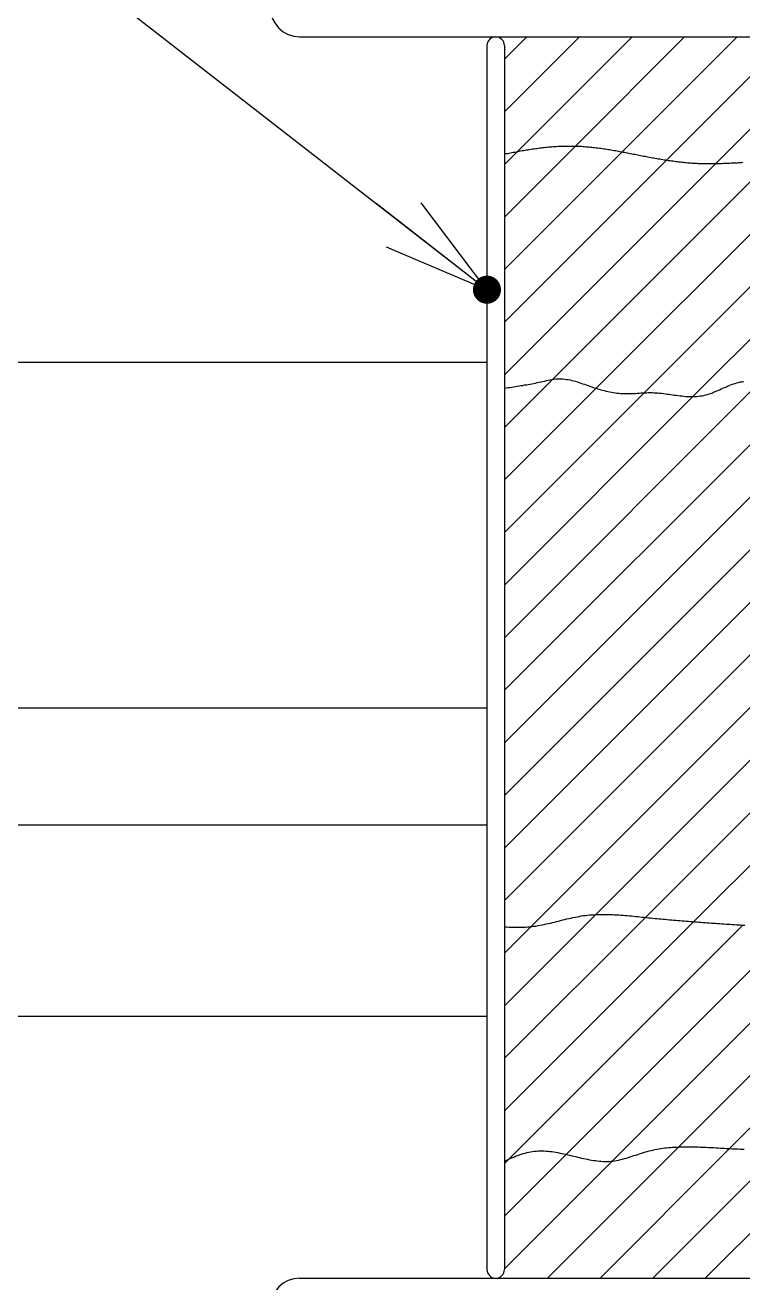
# Model space of a CAD drawing. Extents: x 443 to 1217, y -1921 to -677.
# Drawn here: x 880.52 to 892.46, y -891.02 to -870.1 of the extents above; entities that cross this region are included whole.
import ezdxf

# ---------------------------------------------------------------- set-up
doc = ezdxf.new("R2010")
doc.units = 0
doc.header["$MEASUREMENT"] = 0
doc.layers.get('0').update_dxf_attribs({"linetype": 'CONTINUOUS'})
doc.layers.add('3', color=8, linetype='CONTINUOUS')
doc.layers.add('5', color=7, linetype='CONTINUOUS')

msp = doc.modelspace()

# ---------------------------------------------------------------- linework, layer by layer
at = {"color": 7, "linetype": 'Continuous'}
msp.add_line((888.201, -874.505), (878.378, -866.862), dxfattribs=at)
at = {"color": 8, "linetype": 'Continuous'}
for p, q in [((888.493, -871.547), (889.741, -870.299)), ((888.493, -870.672), (888.866, -870.299)), ((888.709, -872.206), (890.615, -870.299)), ((889.673, -872.116), (891.49, -870.299)), ((890.452, -872.212), (892.365, -870.299)), ((891.19, -872.349), (893.239, -870.299)), ((892.007, -872.406), (894.114, -870.299)), ((888.493, -873.296), (889.673, -872.116)), ((890.018, -876.145), (894.154, -872.009)), ((890.817, -876.22), (894.944, -872.093)), ((888.493, -872.422), (888.709, -872.206)), ((888.493, -874.171), (890.452, -872.212)), ((888.493, -875.046), (891.19, -872.349)), ((889.291, -875.997), (892.957, -872.33)), ((891.629, -876.283), (895.725, -872.186)), ((888.493, -875.92), (892.007, -872.406)), ((888.493, -876.795), (889.291, -875.997)), ((888.493, -882.917), (895.375, -876.035)), ((888.493, -880.293), (892.747, -876.04)), ((888.493, -883.792), (896.241, -876.044)), ((888.493, -882.042), (894.459, -876.077)), ((888.493, -881.168), (893.565, -876.096)), ((888.493, -877.669), (890.018, -876.145)), ((888.493, -884.666), (897.011, -876.148)), ((888.493, -878.544), (890.817, -876.22)), ((888.493, -879.419), (891.629, -876.283)), ((888.935, -885.099), (897.698, -876.336)), ((890.01, -884.898), (898.382, -876.526)), ((890.837, -884.946), (899.157, -876.627)), ((891.64, -885.018), (900.069, -876.589)), ((888.493, -886.416), (890.01, -884.898)), ((888.493, -887.29), (890.837, -884.946)), ((888.493, -888.165), (891.64, -885.018)), ((888.493, -885.541), (888.935, -885.099)), ((888.566, -888.967), (892.459, -885.074)), ((889.519, -888.888), (893.292, -885.115)), ((891.393, -888.763), (895.067, -885.089)), ((892.239, -888.791), (896.056, -884.975)), ((890.282, -889), (894.15, -885.132)), ((888.493, -889.914), (889.519, -888.888)), ((889.21, -890.947), (891.393, -888.763)), ((890.084, -890.947), (892.239, -888.791)), ((890.959, -890.947), (893.109, -888.796)), ((891.834, -890.947), (894.017, -888.764)), ((888.493, -889.039), (888.566, -888.967)), ((888.493, -890.789), (890.282, -889))]:
    msp.add_line(p, q, dxfattribs=at)
at = {"color": 8}
for q in [(886.356, -873.07), (887.106, -873.058), (886.529, -873.8)]:
    msp.add_line((888.201, -874.505), q, dxfattribs=at)
at = {"color": 8, "const_width": 0.234}
msp.add_lwpolyline([(888.185, -874.621, 1), (888.217, -874.39, 1), (888.185, -874.621)], format="xyb", dxfattribs=at)
at = {"layer": '3', "color": 3, "linetype": 'Continuous'}
for p, q in [((885.084, -870.299), (903.881, -870.299)), ((888.201, -870.445), (888.201, -890.801)), ((888.493, -870.445), (888.493, -890.801)), ((885.084, -890.947), (903.881, -890.947))]:
    msp.add_line(p, q, dxfattribs=at)
at = {"layer": '3', "color": 3}
for p, q in [((888.982, -872.16), (889.006, -872.157)), ((889.006, -872.157), (889.031, -872.154)), ((889.031, -872.154), (889.055, -872.151)), ((889.055, -872.151), (889.081, -872.147)), ((889.081, -872.147), (889.106, -872.144)), ((889.106, -872.144), (889.13, -872.141)), ((889.13, -872.141), (889.155, -872.139)), ((889.155, -872.139), (889.18, -872.135)), ((889.18, -872.135), (889.204, -872.133)), ((889.204, -872.133), (889.229, -872.131)), ((889.229, -872.131), (889.254, -872.129)), ((889.254, -872.129), (889.279, -872.127)), ((889.279, -872.127), (889.304, -872.125)), ((889.304, -872.125), (889.328, -872.123)), ((889.328, -872.123), (889.353, -872.121)), ((889.353, -872.121), (889.378, -872.12)), ((889.378, -872.12), (889.403, -872.119)), ((889.403, -872.119), (889.428, -872.118)), ((889.428, -872.118), (889.452, -872.117)), ((889.452, -872.117), (889.477, -872.116)), ((889.477, -872.116), (889.502, -872.116)), ((889.502, -872.116), (889.527, -872.115)), ((889.527, -872.115), (889.552, -872.115)), ((889.552, -872.115), (889.576, -872.115)), ((889.576, -872.115), (889.601, -872.115)), ((889.601, -872.115), (889.627, -872.115)), ((889.627, -872.115), (889.652, -872.116)), ((889.652, -872.116), (889.677, -872.116)), ((889.677, -872.116), (889.701, -872.117)), ((889.701, -872.117), (889.726, -872.118)), ((889.726, -872.118), (889.751, -872.119)), ((889.751, -872.119), (889.776, -872.12)), ((889.776, -872.12), (889.8, -872.121)), ((889.8, -872.121), (889.825, -872.123)), ((889.825, -872.123), (889.85, -872.126)), ((889.85, -872.126), (889.874, -872.127)), ((889.874, -872.127), (889.899, -872.129)), ((889.899, -872.129), (889.924, -872.132)), ((889.924, -872.132), (889.948, -872.134)), ((889.948, -872.134), (889.973, -872.137)), ((889.973, -872.137), (889.998, -872.14)), ((889.998, -872.14), (890.022, -872.143)), ((890.022, -872.143), (890.047, -872.146)), ((890.047, -872.146), (890.071, -872.15)), ((890.071, -872.15), (890.096, -872.153)), ((890.096, -872.153), (890.12, -872.156)), ((890.12, -872.156), (890.145, -872.159)), ((888.493, -872.248), (888.517, -872.242)), ((888.517, -872.242), (888.542, -872.238)), ((888.542, -872.238), (888.566, -872.234)), ((888.566, -872.234), (888.591, -872.228)), ((888.591, -872.228), (888.615, -872.224)), ((888.615, -872.224), (888.639, -872.219)), ((888.639, -872.219), (888.664, -872.215)), ((888.664, -872.215), (888.688, -872.21)), ((888.688, -872.21), (888.712, -872.205)), ((888.712, -872.205), (888.737, -872.201)), ((888.737, -872.201), (888.761, -872.196)), ((888.761, -872.196), (888.786, -872.192)), ((888.786, -872.192), (888.81, -872.188)), ((888.81, -872.188), (888.835, -872.183)), ((888.835, -872.183), (888.859, -872.18)), ((888.859, -872.18), (888.884, -872.176)), ((888.884, -872.176), (888.908, -872.171)), ((888.908, -872.171), (888.933, -872.168)), ((888.933, -872.168), (888.957, -872.164)), ((888.957, -872.164), (888.982, -872.16)), ((890.145, -872.159), (890.169, -872.164)), ((890.169, -872.164), (890.194, -872.167)), ((890.194, -872.167), (890.219, -872.171)), ((890.219, -872.171), (890.243, -872.175)), ((890.243, -872.175), (890.267, -872.179)), ((890.267, -872.179), (890.292, -872.183)), ((890.292, -872.183), (890.316, -872.188)), ((890.316, -872.188), (890.341, -872.192)), ((890.341, -872.192), (890.365, -872.196)), ((890.365, -872.196), (890.39, -872.201)), ((890.39, -872.201), (890.414, -872.205)), ((890.414, -872.205), (890.44, -872.21)), ((890.44, -872.21), (890.463, -872.215)), ((890.463, -872.215), (890.489, -872.219)), ((890.489, -872.219), (890.513, -872.224)), ((890.513, -872.224), (890.538, -872.229)), ((890.538, -872.229), (890.562, -872.234)), ((890.562, -872.234), (890.586, -872.238)), ((890.586, -872.238), (890.611, -872.243)), ((890.611, -872.243), (890.635, -872.248)), ((890.635, -872.248), (890.66, -872.252)), ((890.66, -872.252), (890.684, -872.257)), ((890.684, -872.257), (890.709, -872.262)), ((890.709, -872.262), (890.733, -872.267)), ((890.733, -872.267), (890.758, -872.272)), ((890.758, -872.272), (890.782, -872.276)), ((890.782, -872.276), (890.807, -872.281)), ((890.807, -872.281), (890.831, -872.286)), ((890.831, -872.286), (890.855, -872.29)), ((890.855, -872.29), (890.88, -872.295)), ((890.88, -872.295), (890.904, -872.3)), ((890.904, -872.3), (890.929, -872.304)), ((890.929, -872.304), (890.953, -872.309)), ((890.953, -872.309), (890.978, -872.313)), ((890.978, -872.313), (891.002, -872.317)), ((891.002, -872.317), (891.027, -872.322)), ((891.027, -872.322), (891.051, -872.326)), ((891.051, -872.326), (891.076, -872.33)), ((891.076, -872.33), (891.1, -872.335)), ((891.1, -872.335), (891.125, -872.338)), ((891.125, -872.338), (891.149, -872.342)), ((891.149, -872.342), (891.174, -872.347)), ((891.174, -872.347), (891.198, -872.35)), ((891.198, -872.35), (891.223, -872.354)), ((891.223, -872.354), (891.247, -872.358)), ((891.247, -872.358), (891.272, -872.361)), ((891.272, -872.361), (891.297, -872.364)), ((891.297, -872.364), (891.321, -872.368)), ((891.321, -872.368), (891.346, -872.371)), ((891.346, -872.371), (891.37, -872.374)), ((891.37, -872.374), (891.395, -872.377)), ((891.395, -872.377), (891.419, -872.38)), ((891.419, -872.38), (891.444, -872.383)), ((891.444, -872.383), (891.469, -872.385)), ((891.469, -872.385), (891.493, -872.388)), ((891.493, -872.388), (891.518, -872.39)), ((891.518, -872.39), (891.542, -872.393)), ((891.542, -872.393), (891.567, -872.395)), ((891.567, -872.395), (891.593, -872.396)), ((891.593, -872.396), (891.617, -872.398)), ((891.617, -872.398), (891.642, -872.399)), ((891.642, -872.399), (891.667, -872.401)), ((891.667, -872.401), (891.691, -872.402)), ((891.691, -872.402), (891.716, -872.404)), ((891.716, -872.404), (891.741, -872.405)), ((891.741, -872.405), (891.765, -872.405)), ((891.765, -872.405), (891.79, -872.406)), ((891.79, -872.406), (891.815, -872.406)), ((891.815, -872.406), (891.84, -872.407)), ((891.84, -872.407), (891.864, -872.407)), ((891.864, -872.407), (891.889, -872.407)), ((891.889, -872.407), (891.914, -872.407)), ((891.914, -872.407), (891.939, -872.407)), ((891.939, -872.407), (891.963, -872.407)), ((891.963, -872.407), (891.988, -872.407)), ((891.988, -872.407), (892.013, -872.406)), ((892.013, -872.406), (892.038, -872.406)), ((892.038, -872.406), (892.063, -872.405)), ((892.063, -872.405), (892.087, -872.405)), ((892.087, -872.405), (892.112, -872.404)), ((892.112, -872.404), (892.137, -872.402)), ((892.137, -872.402), (892.163, -872.401)), ((892.163, -872.401), (892.188, -872.401)), ((892.188, -872.401), (892.212, -872.4)), ((892.212, -872.4), (892.237, -872.399)), ((892.237, -872.399), (892.262, -872.397)), ((892.262, -872.397), (892.287, -872.396)), ((892.287, -872.396), (892.312, -872.395)), ((892.312, -872.395), (892.337, -872.394)), ((892.337, -872.394), (892.362, -872.393)), ((892.362, -872.393), (892.387, -872.39)), ((892.387, -872.39), (892.412, -872.389)), ((892.412, -872.389), (892.436, -872.387)), ((892.436, -872.387), (892.461, -872.386)), ((888.554, -876.134), (888.585, -876.13)), ((888.585, -876.13), (888.614, -876.124)), ((888.614, -876.124), (888.645, -876.12)), ((888.645, -876.12), (888.675, -876.115)), ((888.675, -876.115), (888.706, -876.11)), ((888.706, -876.11), (888.736, -876.106)), ((888.736, -876.106), (888.767, -876.1)), ((888.767, -876.1), (888.796, -876.096)), ((888.796, -876.096), (888.827, -876.09)), ((888.827, -876.09), (888.857, -876.085)), ((888.857, -876.085), (888.888, -876.079)), ((888.888, -876.079), (888.918, -876.074)), ((888.918, -876.074), (888.949, -876.069)), ((888.949, -876.069), (888.979, -876.063)), ((888.979, -876.063), (889.009, -876.057)), ((889.009, -876.057), (889.039, -876.051)), ((889.039, -876.051), (889.07, -876.045)), ((889.07, -876.045), (889.1, -876.038)), ((889.1, -876.038), (889.131, -876.032)), ((889.131, -876.032), (889.161, -876.024)), ((889.161, -876.024), (889.191, -876.017)), ((889.191, -876.017), (889.221, -876.011)), ((889.221, -876.011), (889.252, -876.004)), ((889.252, -876.004), (889.282, -875.999)), ((889.282, -875.999), (889.313, -875.993)), ((889.313, -875.993), (889.342, -875.99)), ((889.342, -875.99), (889.373, -875.988)), ((889.373, -875.988), (889.403, -875.987)), ((889.403, -875.987), (889.433, -875.987)), ((889.433, -875.987), (889.463, -875.989)), ((889.463, -875.989), (889.494, -875.991)), ((889.494, -875.991), (889.523, -875.996)), ((889.523, -875.996), (889.553, -876.001)), ((889.553, -876.001), (889.583, -876.006)), ((889.583, -876.006), (889.613, -876.013)), ((889.613, -876.013), (889.643, -876.021)), ((889.643, -876.021), (889.673, -876.029)), ((889.673, -876.029), (889.703, -876.038)), ((889.703, -876.038), (889.733, -876.048)), ((889.733, -876.048), (889.763, -876.058)), ((889.763, -876.058), (889.792, -876.068)), ((889.792, -876.068), (889.823, -876.077)), ((889.823, -876.077), (889.852, -876.088)), ((889.852, -876.088), (889.883, -876.099)), ((889.883, -876.099), (889.912, -876.109)), ((889.912, -876.109), (889.943, -876.12)), ((889.943, -876.12), (889.972, -876.13)), ((889.972, -876.13), (890.002, -876.141)), ((892.128, -876.143), (892.156, -876.131)), ((892.156, -876.131), (892.184, -876.118)), ((892.184, -876.118), (892.214, -876.106)), ((892.214, -876.106), (892.242, -876.094)), ((892.242, -876.094), (892.272, -876.083)), ((892.272, -876.083), (892.301, -876.073)), ((892.301, -876.073), (892.329, -876.063)), ((892.329, -876.063), (892.359, -876.054)), ((892.359, -876.054), (892.388, -876.047)), ((892.388, -876.047), (892.418, -876.04)), ((892.418, -876.04), (892.448, -876.036)), ((892.448, -876.036), (892.477, -876.033)), ((888.493, -876.143), (888.524, -876.138)), ((888.524, -876.138), (888.554, -876.134)), ((890.002, -876.141), (890.032, -876.149)), ((890.032, -876.149), (890.062, -876.159)), ((890.062, -876.159), (890.093, -876.168)), ((890.093, -876.168), (890.122, -876.176)), ((890.122, -876.176), (890.153, -876.184)), ((890.153, -876.184), (890.183, -876.192)), ((890.183, -876.192), (890.213, -876.198)), ((890.213, -876.198), (890.243, -876.205)), ((890.243, -876.205), (890.274, -876.21)), ((890.274, -876.21), (890.304, -876.216)), ((890.304, -876.216), (890.334, -876.22)), ((890.334, -876.22), (890.364, -876.224)), ((890.364, -876.224), (890.395, -876.228)), ((890.395, -876.228), (890.425, -876.23)), ((890.425, -876.23), (890.456, -876.232)), ((890.456, -876.232), (890.486, -876.233)), ((890.486, -876.233), (890.517, -876.233)), ((890.517, -876.233), (890.547, -876.233)), ((890.547, -876.233), (890.578, -876.233)), ((890.578, -876.233), (890.608, -876.231)), ((890.608, -876.231), (890.639, -876.23)), ((890.639, -876.23), (890.671, -876.229)), ((890.671, -876.229), (890.701, -876.227)), ((890.701, -876.227), (890.732, -876.224)), ((890.732, -876.224), (890.762, -876.222)), ((890.762, -876.222), (890.794, -876.221)), ((890.794, -876.221), (890.824, -876.219)), ((890.824, -876.219), (890.855, -876.218)), ((890.855, -876.218), (890.886, -876.217)), ((890.886, -876.217), (890.917, -876.217)), ((890.917, -876.217), (890.948, -876.217)), ((890.948, -876.217), (890.98, -876.218)), ((890.98, -876.218), (891.011, -876.22)), ((891.011, -876.22), (891.042, -876.222)), ((891.042, -876.222), (891.073, -876.226)), ((891.073, -876.226), (891.104, -876.228)), ((891.104, -876.228), (891.136, -876.232)), ((891.136, -876.232), (891.166, -876.235)), ((891.166, -876.235), (891.198, -876.24)), ((891.198, -876.24), (891.23, -876.244)), ((891.23, -876.244), (891.26, -876.248)), ((891.26, -876.248), (891.292, -876.253)), ((891.292, -876.253), (891.323, -876.257)), ((891.323, -876.257), (891.354, -876.261)), ((891.354, -876.261), (891.385, -876.266)), ((891.385, -876.266), (891.416, -876.269)), ((891.416, -876.269), (891.448, -876.272)), ((891.448, -876.272), (891.478, -876.276)), ((891.478, -876.276), (891.509, -876.279)), ((891.509, -876.279), (891.539, -876.281)), ((891.539, -876.281), (891.57, -876.282)), ((891.57, -876.282), (891.6, -876.283)), ((891.6, -876.283), (891.631, -876.283)), ((891.631, -876.283), (891.661, -876.282)), ((891.661, -876.282), (891.691, -876.28)), ((891.691, -876.28), (891.721, -876.278)), ((891.721, -876.278), (891.751, -876.273)), ((891.751, -876.273), (891.78, -876.269)), ((891.78, -876.269), (891.811, -876.264)), ((891.811, -876.264), (891.839, -876.256)), ((891.839, -876.256), (891.868, -876.247)), ((891.868, -876.247), (891.898, -876.239)), ((891.898, -876.239), (891.927, -876.229)), ((891.927, -876.229), (891.955, -876.218)), ((891.955, -876.218), (891.984, -876.206)), ((891.984, -876.206), (892.013, -876.194)), ((892.013, -876.194), (892.042, -876.181)), ((892.042, -876.181), (892.07, -876.169)), ((892.07, -876.169), (892.099, -876.156)), ((892.099, -876.156), (892.128, -876.143)), ((889.768, -884.922), (889.803, -884.917)), ((889.803, -884.917), (889.838, -884.913)), ((889.838, -884.913), (889.872, -884.909)), ((889.872, -884.909), (889.907, -884.905)), ((889.907, -884.905), (889.941, -884.903)), ((889.941, -884.903), (889.976, -884.901)), ((889.976, -884.901), (890.011, -884.898)), ((890.011, -884.898), (890.045, -884.897)), ((890.045, -884.897), (890.08, -884.896)), ((890.08, -884.896), (890.115, -884.895)), ((890.115, -884.895), (890.15, -884.895)), ((890.15, -884.895), (890.184, -884.896)), ((890.184, -884.896), (890.22, -884.896)), ((890.22, -884.896), (890.255, -884.897)), ((890.255, -884.897), (890.29, -884.899)), ((890.29, -884.899), (890.325, -884.901)), ((890.325, -884.901), (890.36, -884.903)), ((890.36, -884.903), (890.395, -884.905)), ((890.395, -884.905), (890.431, -884.907)), ((890.431, -884.907), (890.466, -884.91)), ((890.466, -884.91), (890.501, -884.913)), ((890.501, -884.913), (890.535, -884.916)), ((890.535, -884.916), (890.57, -884.919)), ((890.57, -884.919), (890.606, -884.922)), ((888.493, -885.103), (888.528, -885.104)), ((888.528, -885.104), (888.563, -885.107)), ((888.563, -885.107), (888.599, -885.108)), ((888.599, -885.108), (888.634, -885.109)), ((888.634, -885.109), (888.669, -885.109)), ((888.669, -885.109), (888.703, -885.11)), ((888.703, -885.11), (888.738, -885.11)), ((888.738, -885.11), (888.773, -885.11)), ((888.773, -885.11), (888.808, -885.109)), ((888.808, -885.109), (888.843, -885.107)), ((888.843, -885.107), (888.878, -885.104)), ((888.878, -885.104), (888.913, -885.102)), ((888.913, -885.102), (888.948, -885.098)), ((888.948, -885.098), (888.981, -885.093)), ((888.981, -885.093), (889.016, -885.089)), ((889.016, -885.089), (889.051, -885.083)), ((889.051, -885.083), (889.085, -885.077)), ((889.085, -885.077), (889.12, -885.071)), ((889.12, -885.071), (889.154, -885.063)), ((889.154, -885.063), (889.187, -885.055)), ((889.187, -885.055), (889.222, -885.048)), ((889.222, -885.048), (889.256, -885.04)), ((889.256, -885.04), (889.29, -885.031)), ((889.29, -885.031), (889.325, -885.024)), ((889.325, -885.024), (889.358, -885.015)), ((889.358, -885.015), (889.392, -885.006)), ((889.392, -885.006), (889.427, -884.998)), ((889.427, -884.998), (889.461, -884.989)), ((889.461, -884.989), (889.495, -884.98)), ((889.495, -884.98), (889.528, -884.972)), ((889.528, -884.972), (889.563, -884.964)), ((889.563, -884.964), (889.597, -884.956)), ((889.597, -884.956), (889.632, -884.948)), ((889.632, -884.948), (889.666, -884.941)), ((889.666, -884.941), (889.7, -884.934)), ((889.7, -884.934), (889.734, -884.929)), ((889.734, -884.929), (889.768, -884.922)), ((890.606, -884.922), (890.641, -884.926)), ((890.641, -884.926), (890.676, -884.929)), ((890.676, -884.929), (890.711, -884.933)), ((890.711, -884.933), (890.747, -884.937)), ((890.747, -884.937), (890.782, -884.94)), ((890.782, -884.94), (890.817, -884.944)), ((890.817, -884.944), (890.851, -884.947)), ((890.851, -884.947), (890.887, -884.951)), ((890.887, -884.951), (890.922, -884.954)), ((890.922, -884.954), (890.957, -884.957)), ((890.957, -884.957), (890.992, -884.962)), ((890.992, -884.962), (891.027, -884.965)), ((891.027, -884.965), (891.062, -884.968)), ((891.062, -884.968), (891.097, -884.971)), ((891.097, -884.971), (891.133, -884.975)), ((891.133, -884.975), (891.168, -884.978)), ((891.168, -884.978), (891.202, -884.981)), ((891.202, -884.981), (891.237, -884.984)), ((891.237, -884.984), (891.272, -884.987)), ((891.272, -884.987), (891.307, -884.99)), ((891.307, -884.99), (891.342, -884.993)), ((891.342, -884.993), (891.377, -884.996)), ((891.377, -884.996), (891.412, -885)), ((891.412, -885), (891.447, -885.002)), ((891.447, -885.002), (891.481, -885.005)), ((891.481, -885.005), (891.516, -885.008)), ((891.516, -885.008), (891.551, -885.011)), ((891.551, -885.011), (891.586, -885.014)), ((891.586, -885.014), (891.621, -885.016)), ((891.621, -885.016), (891.656, -885.019)), ((891.656, -885.019), (891.691, -885.022)), ((891.691, -885.022), (891.726, -885.025)), ((891.726, -885.025), (891.76, -885.027)), ((891.76, -885.027), (891.795, -885.03)), ((891.795, -885.03), (891.83, -885.032)), ((891.83, -885.032), (891.865, -885.035)), ((891.865, -885.035), (891.9, -885.038)), ((891.9, -885.038), (891.935, -885.04)), ((891.935, -885.04), (891.97, -885.042)), ((891.97, -885.042), (892.005, -885.044)), ((892.005, -885.044), (892.039, -885.048)), ((892.039, -885.048), (892.074, -885.05)), ((892.074, -885.05), (892.108, -885.052)), ((892.108, -885.052), (892.143, -885.054)), ((892.143, -885.054), (892.178, -885.056)), ((892.178, -885.056), (892.213, -885.059)), ((892.213, -885.059), (892.248, -885.061)), ((892.248, -885.061), (892.282, -885.063)), ((892.282, -885.063), (892.317, -885.065)), ((892.317, -885.065), (892.352, -885.067)), ((892.352, -885.067), (892.387, -885.069)), ((892.387, -885.069), (892.422, -885.072)), ((892.422, -885.072), (892.457, -885.074)), ((892.457, -885.074), (892.492, -885.076)), ((888.74, -888.896), (888.771, -888.886)), ((888.771, -888.886), (888.803, -888.875)), ((888.803, -888.875), (888.834, -888.866)), ((888.834, -888.866), (888.865, -888.858)), ((888.865, -888.858), (888.896, -888.85)), ((888.896, -888.85), (888.928, -888.844)), ((888.928, -888.844), (888.96, -888.839)), ((888.96, -888.839), (888.991, -888.835)), ((888.991, -888.835), (889.024, -888.832)), ((889.024, -888.832), (889.055, -888.829)), ((889.055, -888.829), (889.088, -888.829)), ((889.088, -888.829), (889.12, -888.829)), ((889.12, -888.829), (889.152, -888.83)), ((889.152, -888.83), (889.184, -888.833)), ((889.184, -888.833), (889.217, -888.835)), ((889.217, -888.835), (889.249, -888.838)), ((889.249, -888.838), (889.282, -888.842)), ((889.282, -888.842), (889.315, -888.848)), ((889.315, -888.848), (889.348, -888.852)), ((889.348, -888.852), (889.38, -888.859)), ((889.38, -888.859), (889.413, -888.865)), ((889.413, -888.865), (889.446, -888.872)), ((889.446, -888.872), (889.479, -888.878)), ((889.479, -888.878), (889.512, -888.886)), ((889.512, -888.886), (889.545, -888.894)), ((889.545, -888.894), (889.577, -888.901)), ((890.678, -888.899), (890.71, -888.888)), ((890.71, -888.888), (890.741, -888.877)), ((890.741, -888.877), (890.773, -888.868)), ((890.773, -888.868), (890.805, -888.858)), ((890.805, -888.858), (890.837, -888.848)), ((890.837, -888.848), (890.869, -888.839)), ((890.869, -888.839), (890.901, -888.83)), ((890.901, -888.83), (890.932, -888.823)), ((890.932, -888.823), (890.965, -888.815)), ((890.965, -888.815), (890.996, -888.809)), ((890.996, -888.809), (891.029, -888.802)), ((891.029, -888.802), (891.061, -888.797)), ((891.061, -888.797), (891.093, -888.791)), ((891.093, -888.791), (891.126, -888.786)), ((891.126, -888.786), (891.158, -888.781)), ((891.158, -888.781), (891.19, -888.778)), ((891.19, -888.778), (891.223, -888.775)), ((891.223, -888.775), (891.256, -888.772)), ((891.256, -888.772), (891.288, -888.769)), ((891.288, -888.769), (891.321, -888.766)), ((891.321, -888.766), (891.354, -888.765)), ((891.354, -888.765), (891.387, -888.763)), ((891.387, -888.763), (891.419, -888.762)), ((891.419, -888.762), (891.452, -888.761)), ((891.452, -888.761), (891.486, -888.761)), ((891.486, -888.761), (891.518, -888.761)), ((891.518, -888.761), (891.551, -888.761)), ((891.551, -888.761), (891.585, -888.761)), ((891.585, -888.761), (891.618, -888.761)), ((891.618, -888.761), (891.65, -888.762)), ((891.65, -888.762), (891.684, -888.762)), ((891.684, -888.762), (891.717, -888.763)), ((891.717, -888.763), (891.749, -888.765)), ((891.749, -888.765), (891.783, -888.766)), ((891.783, -888.766), (891.816, -888.767)), ((891.816, -888.767), (891.85, -888.769)), ((891.85, -888.769), (891.882, -888.771)), ((891.882, -888.771), (891.916, -888.773)), ((891.916, -888.773), (891.949, -888.775)), ((891.949, -888.775), (891.983, -888.776)), ((891.983, -888.776), (892.015, -888.778)), ((892.015, -888.778), (892.049, -888.78)), ((892.049, -888.78), (892.082, -888.782)), ((892.082, -888.782), (892.116, -888.785)), ((892.116, -888.785), (892.148, -888.787)), ((892.148, -888.787), (892.182, -888.788)), ((892.182, -888.788), (892.215, -888.79)), ((892.215, -888.79), (892.249, -888.792)), ((892.249, -888.792), (892.281, -888.793)), ((892.281, -888.793), (892.315, -888.796)), ((892.315, -888.796), (892.348, -888.797)), ((892.348, -888.797), (892.38, -888.798)), ((892.38, -888.798), (892.414, -888.799)), ((892.414, -888.799), (892.447, -888.8)), ((892.447, -888.8), (892.48, -888.801)), ((888.493, -888.998), (888.524, -888.985)), ((888.524, -888.985), (888.555, -888.972)), ((888.555, -888.972), (888.586, -888.958)), ((888.586, -888.958), (888.616, -888.945)), ((888.616, -888.945), (888.648, -888.932)), ((888.648, -888.932), (888.678, -888.92)), ((888.678, -888.92), (888.709, -888.908)), ((888.709, -888.908), (888.74, -888.896)), ((889.577, -888.901), (889.611, -888.91)), ((889.611, -888.91), (889.644, -888.918)), ((889.644, -888.918), (889.677, -888.925)), ((889.677, -888.925), (889.71, -888.933)), ((889.71, -888.933), (889.743, -888.942)), ((889.743, -888.942), (889.776, -888.949)), ((889.776, -888.949), (889.809, -888.956)), ((889.809, -888.956), (889.842, -888.963)), ((889.842, -888.963), (889.875, -888.97)), ((889.875, -888.97), (889.908, -888.976)), ((889.908, -888.976), (889.94, -888.982)), ((889.94, -888.982), (889.973, -888.987)), ((889.973, -888.987), (890.007, -888.992)), ((890.007, -888.992), (890.04, -888.996)), ((890.04, -888.996), (890.072, -888.999)), ((890.072, -888.999), (890.104, -889.002)), ((890.104, -889.002), (890.137, -889.004)), ((890.137, -889.004), (890.169, -889.005)), ((890.169, -889.005), (890.202, -889.005)), ((890.202, -889.005), (890.234, -889.004)), ((890.234, -889.004), (890.266, -889.002)), ((890.266, -889.002), (890.298, -888.998)), ((890.298, -888.998), (890.331, -888.994)), ((890.331, -888.994), (890.362, -888.988)), ((890.362, -888.988), (890.394, -888.982)), ((890.394, -888.982), (890.425, -888.975)), ((890.425, -888.975), (890.458, -888.968)), ((890.458, -888.968), (890.49, -888.959)), ((890.49, -888.959), (890.521, -888.949)), ((890.521, -888.949), (890.553, -888.939)), ((890.553, -888.939), (890.584, -888.93)), ((890.584, -888.93), (890.615, -888.92)), ((890.615, -888.92), (890.647, -888.909)), ((890.647, -888.909), (890.678, -888.899))]:
    msp.add_line(p, q, dxfattribs=at)
at = {"layer": '3', "color": 3, "linetype": 'Continuous'}
for centre, radius, start, end in [((885.084, -869.812), 0.487, 180, 270), ((888.347, -870.445), 0.146, 0, 180), ((885.084, -891.434), 0.487, 90, 180), ((888.347, -890.801), 0.146, 180, 0)]:
    msp.add_arc(centre, radius, start, end, dxfattribs=at)
at = {"layer": '5', "color": 3, "linetype": 'Continuous'}
for p, q in [((888.201, -875.716), (859.665, -875.716)), ((888.201, -881.464), (857.717, -881.464)), ((888.201, -883.412), (857.717, -883.412)), ((869.794, -886.588), (888.201, -886.588))]:
    msp.add_line(p, q, dxfattribs=at)

doc.saveas('drawing.dxf')
